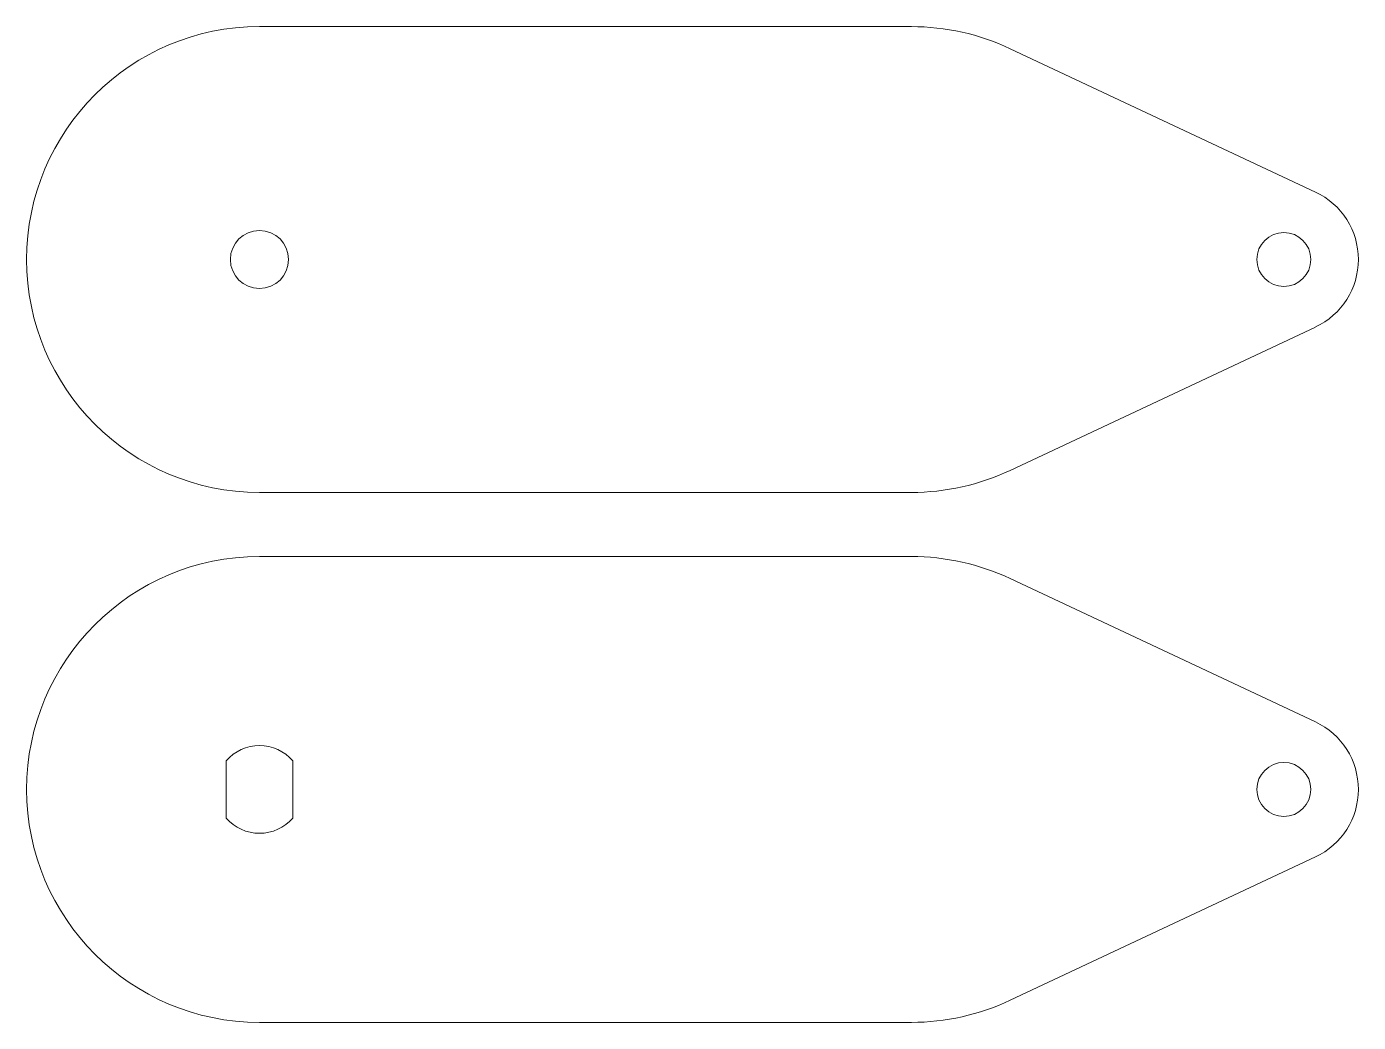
# Model space of a CAD drawing. Header units: millimetres. Extents: x -25 to 118, y -25 to 82.
import ezdxf

# ---------------------------------------------------------------- set-up
doc = ezdxf.new("R2010")
doc.units = ezdxf.units.MM
doc.layers.add('pulley_inside', color=7, linetype='CONTINUOUS', lineweight=0, true_color=0x000000)
doc.layers.add('pulley_out2', color=7, linetype='CONTINUOUS', lineweight=0, true_color=0x000000)

msp = doc.modelspace()

# ---------------------------------------------------------------- linework, layer by layer
at = {"layer": 'pulley_inside'}
for p, q in [((0, 25), (70, 25)), ((80.62, 22.63), (113.4, 7.24)), ((-3.57, 3.08), (-3.57, -3.08)), ((3.57, 3.08), (3.57, -3.08)), ((113.4, -7.24), (80.62, -22.63)), ((70, -25), (0, -25))]:
    msp.add_line(p, q, dxfattribs=at)
msp.add_circle((110, 0), 2.9, dxfattribs=at)
for centre, radius, start, end in [((0, 0), 25, 90, 270), ((70, 0), 25, 64.8493, 90), ((110, 0), 8, 295.1507, 64.8493), ((0, 0), 4.71, 40.7598, 139.2402), ((0, 0), 4.71, 220.7598, 319.2402), ((70, 0), 25, 270, 295.1507)]:
    msp.add_arc(centre, radius, start, end, dxfattribs=at)
at = {"layer": 'pulley_out2'}
for p, q in [((0, 81.88), (70, 81.88)), ((80.62, 79.5), (113.4, 64.12)), ((113.4, 49.63), (80.62, 34.25)), ((70, 31.88), (0, 31.88))]:
    msp.add_line(p, q, dxfattribs=at)
for centre, radius in [((0, 56.88), 3.12), ((110, 56.88), 2.9)]:
    msp.add_circle(centre, radius, dxfattribs=at)
for centre, radius, start, end in [((0, 56.88), 25, 90, 270), ((70, 56.88), 25, 64.8493, 90), ((110, 56.88), 8, 295.1507, 64.8493), ((70, 56.88), 25, 270, 295.1507)]:
    msp.add_arc(centre, radius, start, end, dxfattribs=at)

doc.saveas('drawing.dxf')
